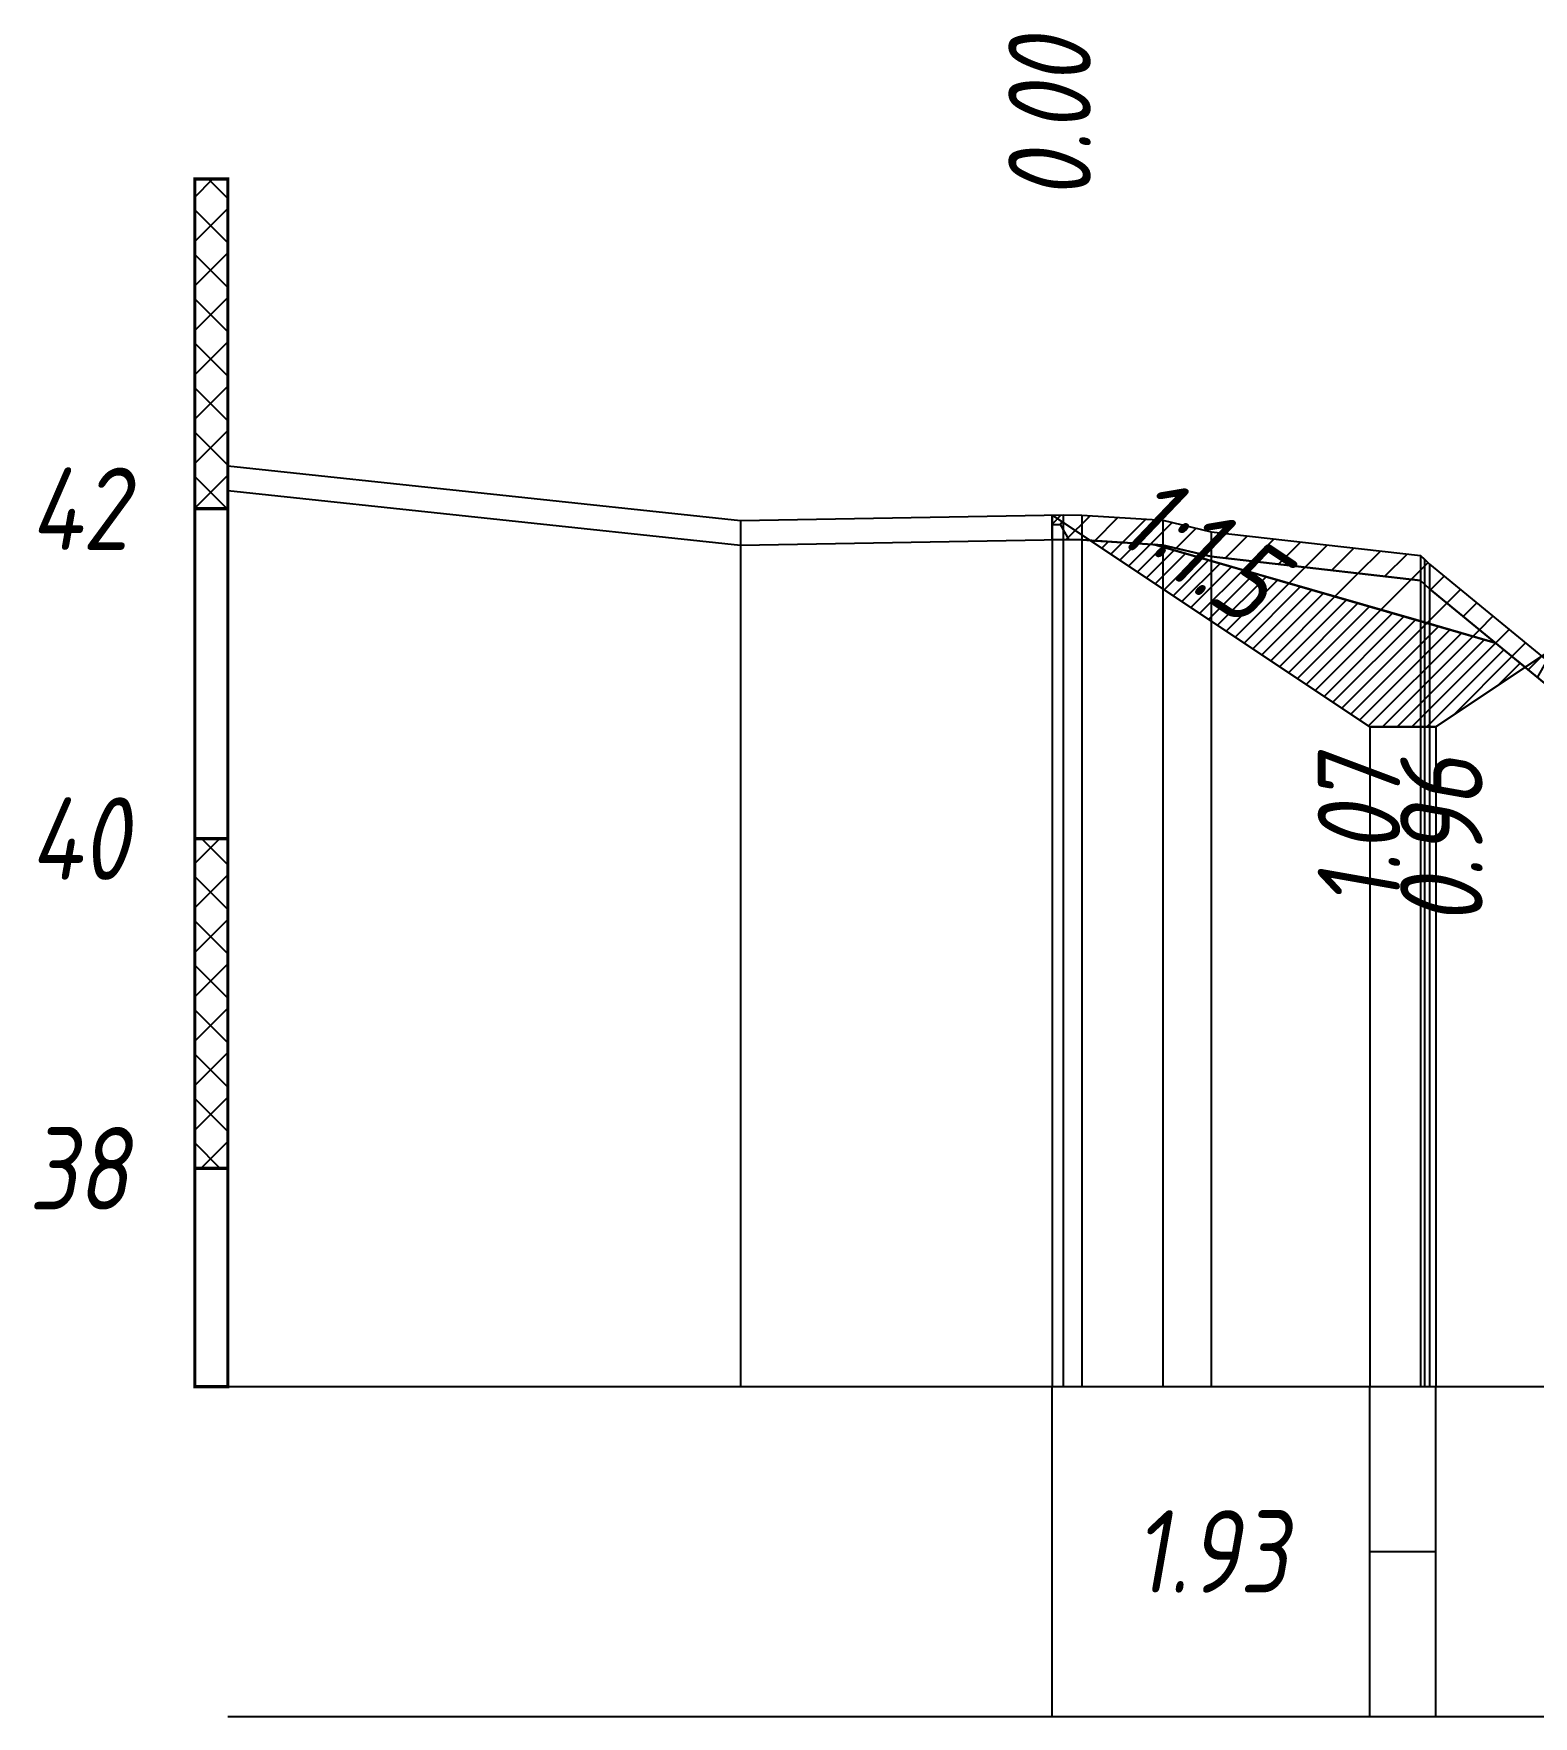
# Model space of a CAD drawing. Extents: x -717 to 1451, y -133302 to 233.
# Drawn here: x -328.3 to -282.8, y -113213.6 to -113162.6 of the extents above; entities that cross this region are included whole.
import ezdxf
from ezdxf.enums import TextEntityAlignment as Align

# ---------------------------------------------------------------- set-up
doc = ezdxf.new("R2010")
doc.units = 0
for name, color, linetype in [('Код_514', 1, 'Continuous'), ('Контур_0', 7, 'Continuous'), ('Контур_508', 7, 'Continuous'), ('Контур_512', 7, 'Continuous'), ('Контур_513', 7, 'Continuous'), ('Контур_818', 7, 'Continuous'), ('Красный поперечник', 1, 'Continuous'), ('Линейка абсолютных высот', 7, 'Continuous'), ('Объём_2650', 7, 'Continuous'), ('Объём_2663', 7, 'Continuous'), ('Объём_2664', 7, 'Continuous'), ('Рабочие отметки', 7, 'Continuous'), ('Таблица', 7, 'Continuous'), ('Уклоны проезжей части', 7, 'Continuous'), ('Черный поперечник', 3, 'Continuous')]:
    doc.layers.add(name, color=color, linetype=linetype)
for name, color, linetype, true_color in [('Контур_2570', 7, 'Continuous', 0x80ff00), ('Контур_2736', 4, 'Continuous', 0x00ffff), ('Контур_2741', 4, 'Continuous', 0x00ffff), ('Контур_2742', 4, 'Continuous', 0x00ffff), ('Контур_2743', 4, 'Continuous', 0x00ffff), ('Контур_2744', 7, 'Continuous', 0xa4ffff), ('Контур_2750', 4, 'Continuous', 0x00ffff), ('Контур_2751', 4, 'Continuous', 0x00ffff), ('Контур_2752', 4, 'Continuous', 0x00ffff), ('Контур_707', 4, 'Continuous', 0x00ffff), ('Контур_720', 131, 'Continuous', 0xaaffff), ('Объём_2570', 7, 'Continuous', 0x80ff00), ('Объём_2600', 7, 'Continuous', 0x808000), ('Объём_2620', 2, 'Continuous', 0xffff00)]:
    doc.layers.add(name, color=color, linetype=linetype, true_color=true_color)
doc.styles.add('М', font='romand.shx', dxfattribs={"width": 0.8, "oblique": 10, "height": 2.5})
pattern_1 = [(45.0000013, (-402.3918, 39.3591), (-0.6735192404, 0.673519211), []), (135.0000003, (-402.3918, 39.3591), (-0.673519222, -0.67351923), [])]
pattern_2 = [(0, (-402.3918, 39.35914), (1.42875, 0.8248891935), [0.9525, -1.905]), (120, (-402.3918, 39.35914), (-1.428749997, 0.824889199), [0.9525, -1.905]), (60, (-402.3918, 39.35914), (3e-09, 1.6497783924), [-1.905, 0.9525])]

msp = doc.modelspace()

# ---------------------------------------------------------------- hatches: boundary and pattern name
at = {"layer": 'Линейка абсолютных высот'}
h = msp.add_hatch(dxfattribs=at)
h.set_pattern_fill('ANSI37', scale=0.3, style=0)
h.set_pattern_definition(pattern_1)
h.paths.add_polyline_path([(-322.392, -113177.029), (-322.392, -113167.029), (-323.392, -113167.029), (-323.392, -113177.029)])
h = msp.add_hatch(dxfattribs=at)
h.set_pattern_fill('ANSI37', scale=0.3, style=0)
h.set_pattern_definition(pattern_1)
h.paths.add_polyline_path([(-322.392, -113197.029), (-322.392, -113187.029), (-323.392, -113187.029), (-323.392, -113197.029)])
at = {"layer": 'Объём_2570'}
h = msp.add_hatch(dxfattribs=at)
h.set_pattern_fill('ANSI31', color=256, scale=0.2)
h.set_pattern_definition([(45, (-402.3918, 39.35914), (-0.449012806, 0.449012806), [])])
h.paths.add_polyline_path([(-261.097, -113174.558), (-261.597, -113173.808), (-262.377, -113173.95), (-266.24, -113174.305), (-266.837, -113174.49), (-274.244, -113178.767), (-275.584, -113178.95), (-275.755, -113179.088), (-275.859, -113179.133), (-276.042, -113179.246), (-279.055, -113182.688), (-280.342, -113182.912), (-281.956, -113182.73), (-285.946, -113179.46), (-286.216, -113179.199), (-292.567, -113178.477), (-294.032, -113178.127), (-296.491, -113177.973), (-297.058, -113177.963), (-297.392, -113177.968), (-297.392, -113177.218), (-297.058, -113177.213), (-296.491, -113177.223), (-294.032, -113177.377), (-292.567, -113177.727), (-286.216, -113178.449), (-285.946, -113178.71), (-281.956, -113181.98), (-280.342, -113182.162), (-279.055, -113181.938), (-276.042, -113178.496), (-275.859, -113178.383), (-275.755, -113178.338), (-275.584, -113178.2), (-274.244, -113178.017), (-266.837, -113173.74), (-266.24, -113173.555), (-262.377, -113173.2), (-261.597, -113173.058), (-261.097, -113173.808)])
at = {"layer": 'Объём_2600'}
h = msp.add_hatch(dxfattribs=at)
h.set_pattern_fill('HONEY', color=5, scale=0.3)
h.set_pattern_definition(pattern_2)
h.paths.add_polyline_path([(-275.859, -113179.133), (-276.042, -113179.246), (-279.055, -113182.688), (-280.342, -113182.912), (-281.956, -113182.73), (-283.049, -113181.835), (-275.066, -113176.513), (-270.081, -113176.363), (-274.244, -113178.767), (-275.584, -113178.95), (-275.755, -113179.088)])
h = msp.add_hatch(dxfattribs=at)
h.set_pattern_fill('HONEY', color=5, scale=0.3)
h.set_pattern_definition(pattern_2)
h.paths.add_polyline_path([(-297.392, -113177.218), (-296.237, -113177.989), (-296.491, -113177.973), (-297.058, -113177.963), (-297.392, -113177.968)])
h = msp.add_hatch(dxfattribs=at)
h.set_pattern_fill('ANSI31', color=6, scale=0.4)
h.set_pattern_definition([(45, (-402.3918, 39.3591), (-0.898025612, 0.898025612), [])])
h.paths.add_polyline_path([(-286.354, -113180.4), (-294.297, -113178.11), (-294.032, -113178.127), (-292.567, -113178.477), (-286.216, -113179.199), (-285.946, -113179.46), (-283.955, -113181.091)])
at = {"layer": 'Объём_2620'}
h = msp.add_hatch(dxfattribs=at)
h.set_pattern_fill('ANSI31', color=2, scale=0.1)
h.set_pattern_definition([(45, (-402.3918, 39.35914), (-0.224506403, 0.224506403), [])])
h.paths.add_polyline_path([(-285.758, -113183.641), (-287.758, -113183.641), (-296.237, -113177.989), (-294.297, -113178.11), (-283.955, -113181.091), (-283.049, -113181.835)])

# ---------------------------------------------------------------- linework, layer by layer
at = {"layer": 'Код_514'}
for p, q in [((-297.392, -113213.641), (-297.392, -113203.641)), ((-287.758, -113213.641), (-287.758, -113203.641)), ((-285.758, -113213.641), (-285.758, -113203.641)), ((-287.758, -113208.641), (-285.758, -113208.641))]:
    msp.add_line(p, q, dxfattribs=at)
at = {"layer": 'Контур_0', "flags": 128}
for points in [[(-268.175, -113171.919), (-282.544, -113181.498), (-282.544, -113181.498), (-282.544, -113181.498), (-282.544, -113181.498), (-282.544, -113181.498), (-282.544, -113181.498), (-282.544, -113181.498), (-282.544, -113181.498), (-282.544, -113181.498), (-282.544, -113181.498), (-282.544, -113181.498), (-282.544, -113181.498), (-282.544, -113181.498), (-282.544, -113181.498), (-285.758, -113183.641)], [(-282.544, -113181.498), (-285.758, -113183.641), (-287.758, -113183.641), (-297.392, -113177.218), (-297.392, -113177.218), (-297.392, -113177.218), (-297.392, -113177.218), (-297.392, -113177.218), (-297.392, -113177.218), (-297.392, -113177.218), (-297.392, -113177.218), (-297.392, -113177.218), (-297.392, -113177.218), (-297.392, -113177.218), (-297.392, -113177.218), (-297.392, -113177.218)]]:
    msp.add_lwpolyline(points, dxfattribs=at)
at = {"layer": 'Контур_2570', "flags": 128}
msp.add_lwpolyline([(-322.392, -113176.474), (-306.844, -113178.135), (-297.058, -113177.963), (-296.491, -113177.973), (-294.032, -113178.127), (-292.567, -113178.477), (-286.216, -113179.199), (-286.095, -113179.311), (-285.946, -113179.46), (-281.956, -113182.73), (-280.342, -113182.912), (-279.055, -113182.688), (-276.042, -113179.246), (-275.859, -113179.133), (-275.755, -113179.088), (-275.584, -113178.95), (-274.244, -113178.767), (-266.837, -113174.49), (-266.24, -113174.305), (-266.24, -113174.305), (-262.377, -113173.95), (-261.597, -113173.808), (-261.097, -113174.558)], dxfattribs=at)
at = {"layer": 'Контур_2736', "flags": 128}
msp.add_lwpolyline([(-282.544, -113181.498), (-285.758, -113183.641)], dxfattribs=at)
at = {"layer": 'Контур_2741', "flags": 128}
msp.add_lwpolyline([(-297.392, -113177.218), (-297.392, -113177.218)], dxfattribs=at)
at = {"layer": 'Контур_2742', "flags": 128}
msp.add_lwpolyline([(-297.392, -113177.218), (-297.392, -113177.218)], dxfattribs=at)
at = {"layer": 'Контур_2743', "flags": 128}
msp.add_lwpolyline([(-297.392, -113177.218), (-297.392, -113177.218)], dxfattribs=at)
at = {"layer": 'Контур_2744', "flags": 128}
msp.add_lwpolyline([(-297.392, -113177.218), (-297.392, -113177.218)], dxfattribs=at)
msp.add_lwpolyline([(-297.392, -113177.218), (-297.392, -113177.218)], dxfattribs=at)
msp.add_lwpolyline([(-297.392, -113177.218), (-297.392, -113177.218)], dxfattribs=at)
msp.add_lwpolyline([(-297.392, -113177.218), (-297.392, -113177.218)], dxfattribs=at)
msp.add_lwpolyline([(-297.392, -113177.218), (-297.392, -113177.218)], dxfattribs=at)
msp.add_lwpolyline([(-297.392, -113177.218), (-297.392, -113177.218)], dxfattribs=at)
at = {"layer": 'Контур_2750', "flags": 128}
msp.add_lwpolyline([(-297.392, -113177.218), (-297.392, -113177.218)], dxfattribs=at)
at = {"layer": 'Контур_2751', "flags": 128}
msp.add_lwpolyline([(-297.392, -113177.218), (-297.392, -113177.218)], dxfattribs=at)
at = {"layer": 'Контур_2752', "flags": 128}
msp.add_lwpolyline([(-297.392, -113177.218), (-297.392, -113177.218)], dxfattribs=at)
at = {"layer": 'Контур_508', "flags": 128}
msp.add_lwpolyline([(-297.392, -113177.218), (-287.758, -113183.641), (-285.758, -113183.641), (-275.066, -113176.513), (-261.097, -113176.094), (-261.097, -113173.837), (-255.849, -113173.732), (-255.849, -113173.692), (-252.302, -113173.611), (-220.425, -113172.974), (-173.841, -113173.905), (-173.841, -113176.271), (-149.523, -113177.001), (-144.078, -113180.631), (-144.078, -113181.833), (-140.631, -113184.131), (-140.328, -113184.131), (-138.328, -113184.131), (-138.025, -113184.131), (-134.578, -113181.833), (-134.578, -113180.631), (-130.748, -113178.078)], dxfattribs=at)
at = {"layer": 'Контур_512', "flags": 128}
msp.add_lwpolyline([(-297.392, -113177.218), (-287.758, -113183.641), (-285.758, -113183.641), (-275.066, -113176.513), (-261.097, -113176.094)], dxfattribs=at)
at = {"layer": 'Контур_513', "flags": 128}
msp.add_lwpolyline([(-297.392, -113177.218), (-287.758, -113183.641), (-285.758, -113183.641), (-275.066, -113176.513), (-261.097, -113176.094), (-261.097, -113173.837), (-255.849, -113173.732), (-255.849, -113173.692), (-252.302, -113173.611), (-220.425, -113172.974), (-173.841, -113173.905), (-173.841, -113176.271), (-149.523, -113177.001), (-144.078, -113180.631), (-144.078, -113181.833), (-140.631, -113184.131), (-140.328, -113184.131), (-138.328, -113184.131), (-138.025, -113184.131), (-134.578, -113181.833), (-134.578, -113180.631), (-130.748, -113178.078)], dxfattribs=at)
at = {"layer": 'Контур_707', "flags": 128}
msp.add_lwpolyline([(-287.758, -113183.641), (-297.392, -113177.218)], dxfattribs=at)
at = {"layer": 'Контур_720', "flags": 128}
msp.add_lwpolyline([(-285.758, -113183.641), (-287.758, -113183.641)], dxfattribs=at)
at = {"layer": 'Контур_818', "flags": 128}
msp.add_lwpolyline([(-297.392, -113177.968), (-297.058, -113177.963), (-296.491, -113177.973), (-294.032, -113178.127), (-292.567, -113178.477), (-286.216, -113179.199), (-286.095, -113179.311), (-285.946, -113179.46), (-281.956, -113182.73), (-280.342, -113182.912), (-279.055, -113182.688), (-276.042, -113179.246), (-275.859, -113179.133), (-275.755, -113179.088), (-275.584, -113178.95), (-274.244, -113178.767), (-266.837, -113174.49), (-266.24, -113174.305), (-266.24, -113174.305), (-262.377, -113173.95), (-261.597, -113173.808), (-261.097, -113174.558)], dxfattribs=at)
at = {"layer": 'Красный поперечник'}
for p, q in [((-285.758, -113183.641), (-268.175, -113171.919)), ((-297.392, -113177.218), (-297.392, -113203.641)), ((-297.392, -113177.218), (-287.758, -113183.641)), ((-287.758, -113183.641), (-287.758, -113203.641)), ((-287.758, -113183.641), (-285.758, -113183.641)), ((-285.758, -113183.641), (-285.758, -113203.641))]:
    msp.add_line(p, q, dxfattribs=at)
at = {"layer": 'Линейка абсолютных высот', "color": 7, "const_width": 0.1, "flags": 128}
for points in [[(-322.392, -113177.029), (-322.392, -113167.029), (-323.392, -113167.029), (-323.392, -113177.029), (-322.392, -113177.029)], [(-322.392, -113187.029), (-322.392, -113177.029), (-323.392, -113177.029), (-323.392, -113187.029), (-322.392, -113187.029)], [(-322.392, -113197.029), (-322.392, -113187.029), (-323.392, -113187.029), (-323.392, -113197.029), (-322.392, -113197.029)], [(-322.392, -113203.641), (-322.392, -113197.029), (-323.392, -113197.029), (-323.392, -113203.641), (-322.392, -113203.641)]]:
    msp.add_lwpolyline(points, dxfattribs=at)
at = {"layer": 'Объём_2570', "flags": 128}
msp.add_lwpolyline([(-281.956, -113182.73), (-285.946, -113179.46), (-286.216, -113179.199), (-292.567, -113178.477), (-294.032, -113178.127), (-296.491, -113177.973), (-297.058, -113177.963), (-297.392, -113177.968), (-297.392, -113177.218), (-297.058, -113177.213), (-296.491, -113177.223), (-294.032, -113177.377), (-292.567, -113177.727), (-286.216, -113178.449), (-285.946, -113178.71), (-281.956, -113181.98)], dxfattribs=at)
at = {"layer": 'Объём_2600', "color": 5, "flags": 128}
for points in [[(-275.859, -113179.133), (-276.042, -113179.246), (-279.055, -113182.688), (-280.342, -113182.912), (-281.956, -113182.73), (-283.049, -113181.835), (-275.066, -113176.513), (-270.081, -113176.363), (-274.244, -113178.767), (-275.584, -113178.95), (-275.755, -113179.088), (-275.859, -113179.133), (-275.859, -113179.133)], [(-297.392, -113177.218), (-296.237, -113177.989), (-296.491, -113177.973), (-297.058, -113177.963), (-297.392, -113177.968), (-297.392, -113177.218), (-297.392, -113177.218)]]:
    msp.add_lwpolyline(points, dxfattribs=at)
at = {"layer": 'Объём_2620', "flags": 128}
msp.add_lwpolyline([(-285.758, -113183.641), (-287.758, -113183.641), (-296.237, -113177.989), (-294.297, -113178.11), (-283.955, -113181.091), (-283.049, -113181.835), (-285.758, -113183.641), (-285.758, -113183.641)], dxfattribs=at)
at = {"layer": 'Объём_2650', "color": 6, "flags": 128}
msp.add_lwpolyline([(-286.354, -113180.4), (-294.297, -113178.11), (-294.032, -113178.127), (-292.567, -113178.477), (-286.216, -113179.199), (-285.946, -113179.46), (-283.955, -113181.091), (-286.354, -113180.4), (-286.354, -113180.4)], dxfattribs=at)
at = {"layer": 'Объём_2663', "flags": 128}
for points in [[(-287.758, -113183.641), (-297.392, -113177.218)], [(-282.544, -113181.498), (-285.758, -113183.641)]]:
    msp.add_lwpolyline(points, dxfattribs=at)
at = {"layer": 'Объём_2664', "flags": 128}
msp.add_lwpolyline([(-285.758, -113183.641), (-287.758, -113183.641)], dxfattribs=at)
at = {"layer": 'Таблица'}
for p, q in [((-322.392, -113203.641), (-105.748, -113203.641)), ((-322.392, -113213.641), (-105.748, -113213.641))]:
    msp.add_line(p, q, dxfattribs=at)
at = {"layer": 'Черный поперечник', "color": 7}
for p, q in [((-322.392, -113175.724), (-322.392, -113203.641)), ((-297.058, -113177.213), (-297.058, -113203.641)), ((-296.491, -113177.223), (-296.491, -113203.641)), ((-306.844, -113177.385), (-306.844, -113203.641)), ((-294.032, -113177.377), (-294.032, -113203.641)), ((-292.567, -113177.727), (-292.567, -113203.641)), ((-286.216, -113178.449), (-286.216, -113203.641)), ((-286.095, -113178.561), (-286.095, -113203.641)), ((-285.946, -113178.71), (-285.946, -113203.641))]:
    msp.add_line(p, q, dxfattribs=at)
at = {"layer": 'Черный поперечник', "flags": 128}
msp.add_lwpolyline([(-322.392, -113175.724), (-306.844, -113177.385), (-297.058, -113177.213), (-296.491, -113177.223), (-294.032, -113177.377), (-292.567, -113177.727), (-286.216, -113178.449), (-286.095, -113178.561), (-285.946, -113178.71), (-281.956, -113181.98)], dxfattribs=at)

# ---------------------------------------------------------------- texts
at = {"layer": 'Код_514', "style": 'М', "oblique": 10, "width": 0.8}
msp.add_text('1.93', height=2.5, dxfattribs=at).set_placement((-292.575, -113208.641), align=Align.MIDDLE_CENTER)
at = {"layer": 'Линейка абсолютных высот', "style": 'М', "oblique": 10, "width": 0.8}
for s, p in [('42', (-325.392, -113177.029)), ('40', (-325.392, -113187.029)), ('38', (-325.392, -113197.029))]:
    msp.add_text(s, height=2.5, dxfattribs=at).set_placement(p, align=Align.MIDDLE_RIGHT)
at = {"layer": 'Рабочие отметки', "color": 1, "style": 'М', "oblique": 10, "width": 0.8}
msp.add_text('0.00', height=2.5, rotation=90, dxfattribs=at).set_placement((-297.47, -113167.649), align=Align.MIDDLE_LEFT)
for s, p in [('1.07', (-288.086, -113184.572)), ('0.96', (-285.586, -113184.572))]:
    msp.add_text(s, height=2.5, rotation=90, dxfattribs=at).set_placement(p, align=Align.MIDDLE_RIGHT)
at = {"layer": 'Уклоны проезжей части', "color": 1, "style": 'М', "oblique": 10, "width": 0.8}
msp.add_text('1:1.5', height=2.5, rotation=326.3099, dxfattribs=at).set_placement((-293.952, -113179.899), align=Align.BOTTOM_CENTER)

doc.saveas('drawing.dxf')
